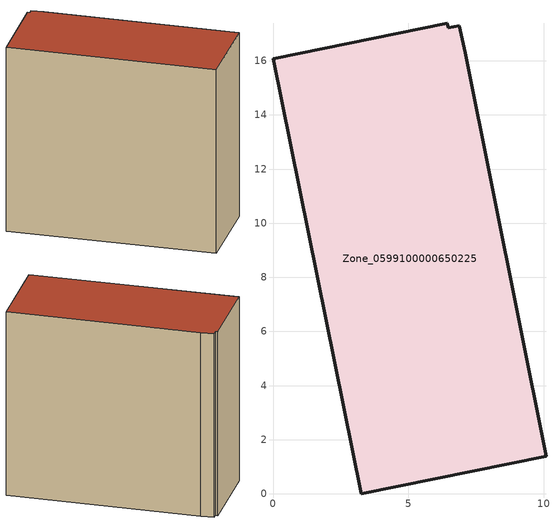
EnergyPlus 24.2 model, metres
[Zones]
Zone_0599100000650225
 floor ground (C_G): 6.88,17.3 7.1,16.3 10.09,1.38 3.26,0 0,16.07 6.45,17.39 6.49,17.21 z0
 wall outside (C_F): 3.26,0 10.09,1.38 7.1,16.3 6.88,17.3 6.49,17.21 6.45,17.39 0,16.07 3.26,0 z0:15.27
 roof outside (C_R): 7.1,16.3 6.88,17.3 6.49,17.21 6.45,17.39 0,16.07 3.26,0 10.09,1.38 z15.27
[BUILDING]
Pand.0599100000650225: North Axis=0; Terrain=City; Loads Convergence Tolerance Value=0.04; Temperature Convergence Tolerance Value=0.4; Solar Distribution=FullExterior; Maximum Number of Warmup Days=25; Minimum Number of Warmup Days=1
[Site:Location]
Rotterdam.The.Hague.AP_ZH_NLD Design_Conditions: Latitude=51.96; Longitude=4.45; Time Zone=1; Elevation=-4.5
[SITE:GROUNDTEMPERATURE:BUILDINGSURFACE]
18, 18, 18, 18, 18, 18, 18, 18, 18, 18, 18, 18
[MATERIAL] Thermal Absorptance=0.9; Solar Absorptance=0.7; Visible Absorptance=0.7
Name | Roughness | Thickness | Conductivity | Density | Specific Heat
G.TI.1946 | MediumSmooth | 0.15 | 1 | 540 | 1210
F.TI.1946 | Rough | 0.3 | 0.857143 | 1920 | 840
R.TI.1946 | MediumRough | 0.2 | 0.1 | 1500 | 1000
[CONSTRUCTION]
C_G: G.TI.1946
C_F: F.TI.1946
C_R: R.TI.1946
[ZONE]
Zone_0599100000650225: Type=1; Multiplier=1; Ceiling Height=Autocalculate; Volume=Autocalculate; Floor Area=autocalculate; Part of Total Floor Area=Yes
[ZONEINFILTRATION:DESIGNFLOWRATE]
Infil_Zone_0599100000650225: Zone or ZoneList or Space or SpaceList=Zone_0599100000650225; Schedule=AlwaysOn; Design Flow Rate Calculation Method=Flow/Area; Flow Rate per Floor Area=0.003; Constant Term Coefficient=1; Temperature Term Coefficient=0; Velocity Term Coefficient=0; Velocity Squared Term Coefficient=0
[HVACTEMPLATE:ZONE:IDEALLOADSAIRSYSTEM]
Zone_0599100000650225: Maximum Heating Supply Air Temperature=50; Minimum Cooling Supply Air Temperature=13; Maximum Heating Supply Air Humidity Ratio=0.0156; Minimum Cooling Supply Air Humidity Ratio=0.0077; Heating Limit=NoLimit; Cooling Limit=NoLimit; Dehumidification Control Type=ConstantSensibleHeatRatio; Cooling Sensible Heat Ratio=0.7; Dehumidification Setpoint=60; Humidification Control Type=None; Humidification Setpoint=30; Outdoor Air Method=None; Outdoor Air Flow Rate per Person=0.00944; Outdoor Air Flow Rate per Zone Floor Area=0; Outdoor Air Flow Rate per Zone=0; Demand Controlled Ventilation Type=None; Outdoor Air Economizer Type=NoEconomizer; Heat Recovery Type=None; Sensible Heat Recovery Effectiveness=0.7; Latent Heat Recovery Effectiveness=0.65
[ZONECONTROL:THERMOSTAT]
ThermostatControl_Zone_0599100000650225: Zone or ZoneList=Zone_0599100000650225; Control Type Schedule=DualSetpointControlType; Control 1=Thermostat_Zone_0599100000650225; Temperature Difference Between Cutout And Setpoint=0
[THERMOSTATSETPOINT:DUALSETPOINT]
Thermostat_Zone_0599100000650225: Heating Setpoint Temperature Schedule=HeatingSetpoint_Zone_0599100000650225; Cooling Setpoint Temperature Schedule=CoolingSetpoint_Zone_0599100000650225
[SCHEDULE:COMPACT]
HeatingSetpoint_Zone_0599100000650225: Through: 12/31, For: AllDays, Until: 24:00, 21
CoolingSetpoint_Zone_0599100000650225: Through: 12/31, For: AllDays, Until: 24:00, 24
DualSetpointControlType: Through: 12/31, For: AllDays, Until: 24:00, 4
AlwaysOn: Through: 12/31, For: AllDays, Until: 24:00, 1
